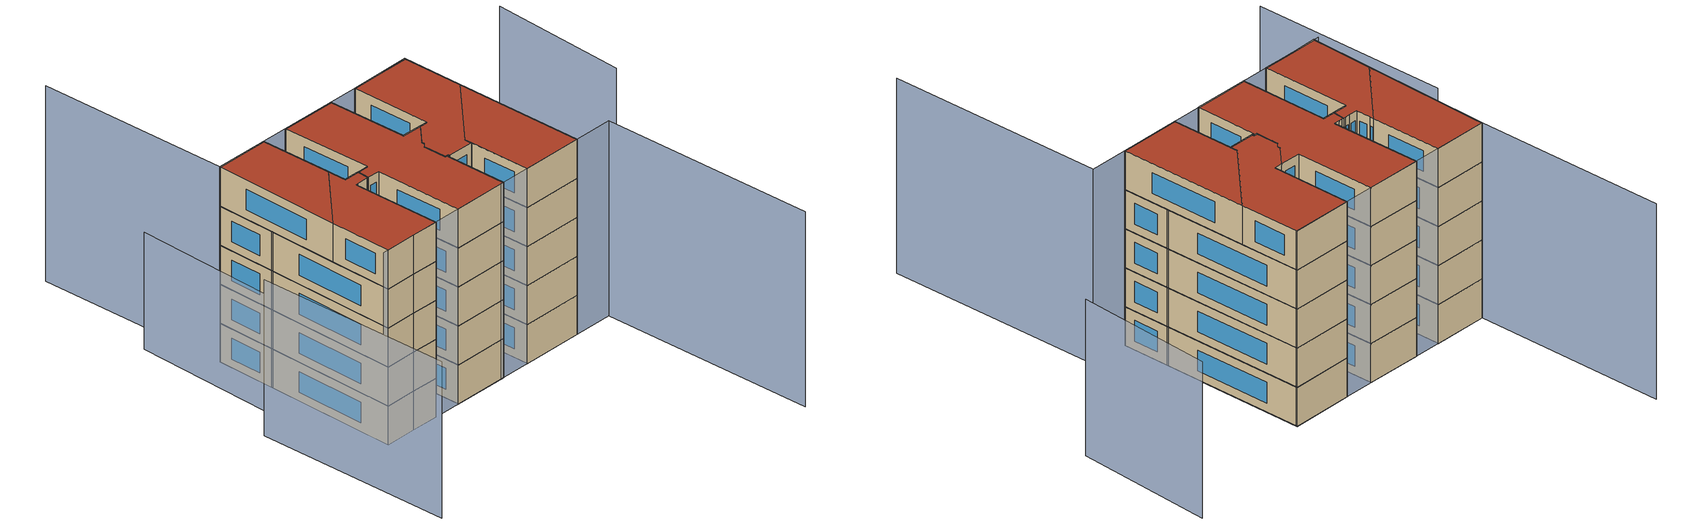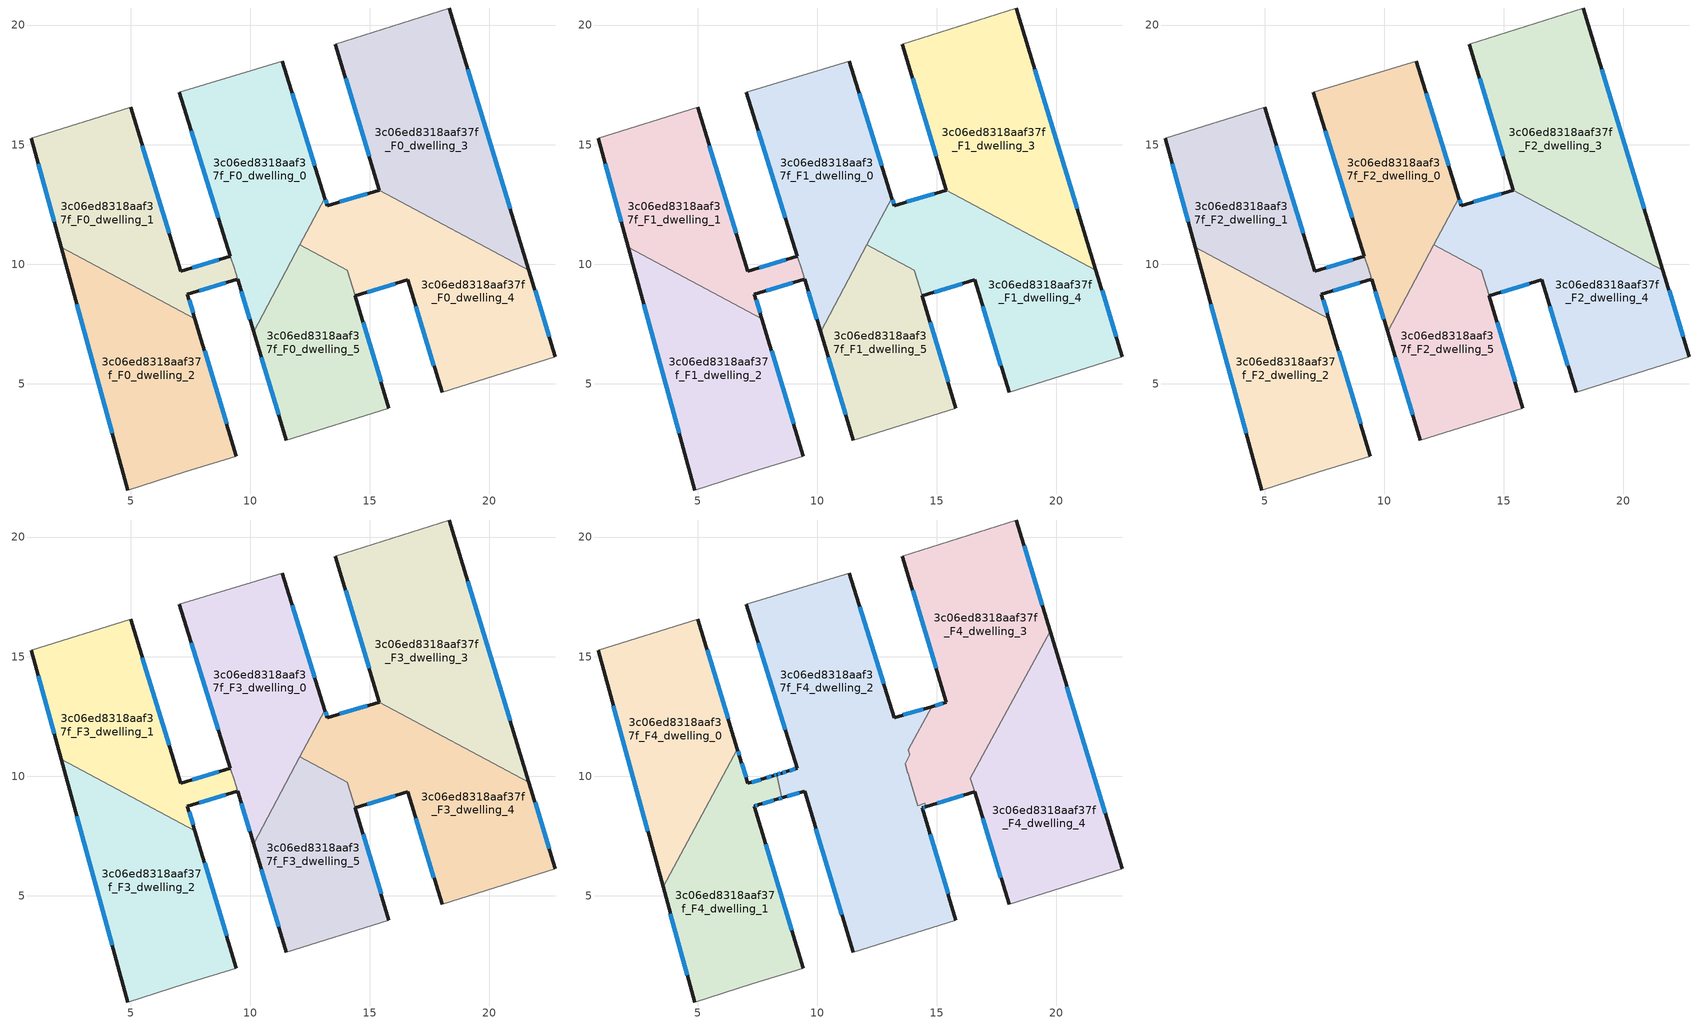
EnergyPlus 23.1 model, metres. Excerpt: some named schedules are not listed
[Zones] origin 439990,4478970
3c06ed8318aaf37f_F0_dwelling_0
 floor ground (EU_floor_Construction): 10.13,7.17 13.12,12.77 11.33,18.49 7.02,17.18 9.34,9.78 9.36,9.7 9.38,9.65 z0
 wall outside (EU_wall_Construction): 11.33,18.49 13.12,12.77 / 9.17,10.33 7.02,17.18 / 10.13,7.17 9.46,9.37 z0:3
 wall to 3c06ed8318aaf37f_F0_dwelling_1 (EU_wall_Construction): 9.46,9.37 9.38,9.65 9.36,9.7 9.34,9.78 9.17,10.33 z0:3
 wall adiabatic (EU_wall_Construction): 7.02,17.18 11.33,18.49 z0:3
 wall to 3c06ed8318aaf37f_F0_dwelling_5 (EU_wall_Construction): 12.07,10.81 10.13,7.17 z0:3
 wall to 3c06ed8318aaf37f_F0_dwelling_4 (EU_wall_Construction): 13.12,12.77 12.07,10.81 z0:3
 window (EU_Window_Construction): 11.75,17.15 12.7,14.11 / 8.66,11.94 7.52,15.58 / 9.97,7.69 9.62,8.86 z0.7:2.3
3c06ed8318aaf37f_F0_dwelling_1
 floor ground (EU_floor_Construction): 9.46,9.37 9.38,9.65 9.36,9.7 9.34,9.78 9.17,10.33 7.09,9.69 4.99,16.56 0.84,15.27 2.09,10.7 7.68,7.72 7.36,8.75 z0
 wall outside (EU_wall_Construction): 9.46,9.37 7.36,8.75 7.68,7.72 / 2.09,10.7 0.84,15.27 / 4.99,16.56 7.09,9.69 9.17,10.33 z0:3
 wall to 3c06ed8318aaf37f_F0_dwelling_2 (EU_wall_Construction): 7.68,7.72 2.09,10.7 z0:3
 wall adiabatic (EU_wall_Construction): 0.84,15.27 4.99,16.56 z0:3
 window (EU_Window_Construction): 8.97,9.22 7.86,8.89 / 7.44,8.51 7.6,7.96 / 1.79,11.77 1.13,14.2 / 5.49,14.95 6.6,11.3 / 7.58,9.84 8.68,10.18 z0.7:2.3
3c06ed8318aaf37f_F0_dwelling_2
 floor ground (EU_floor_Construction): 9.41,1.97 7.68,7.72 2.09,10.7 4.87,0.55 7.27,1.32 z0
 wall outside (EU_wall_Construction): 4.87,0.55 2.09,10.7 / 7.68,7.72 9.41,1.97 z0:3
 wall adiabatic (EU_wall_Construction): 9.41,1.97 7.27,1.32 4.87,0.55 z0:3
 window (EU_Window_Construction): 4.22,2.93 2.74,8.33 / 8.08,6.37 9.01,3.31 z0.7:2.3
3c06ed8318aaf37f_F0_dwelling_3
 floor ground (EU_floor_Construction): 21.65,9.75 18.32,20.71 13.55,19.2 15.4,13.09 z0
 wall outside (EU_wall_Construction): 15.4,13.09 13.55,19.2 / 18.32,20.71 21.65,9.75 z0:3
 wall adiabatic (EU_wall_Construction): 13.55,19.2 18.32,20.71 z0:3
 wall to 3c06ed8318aaf37f_F0_dwelling_4 (EU_wall_Construction): 21.65,9.75 15.4,13.09 z0:3
 window (EU_Window_Construction): 14.96,14.52 13.99,17.77 / 19.1,18.15 20.87,12.31 z0.7:2.3
3c06ed8318aaf37f_F0_dwelling_4
 floor ground (EU_floor_Construction): 22.75,6.12 21.65,9.75 15.4,13.09 13.22,12.45 13.12,12.77 12.07,10.81 14.06,9.75 14.39,8.67 16.58,9.34 18.02,4.64 z0
 wall outside (EU_wall_Construction): 21.65,9.75 22.75,6.12 / 18.02,4.64 16.58,9.34 14.39,8.67 / 13.12,12.77 13.22,12.45 15.4,13.09 z0:3
 wall adiabatic (EU_wall_Construction): 22.75,6.12 18.02,4.64 z0:3
 wall to 3c06ed8318aaf37f_F0_dwelling_5 (EU_wall_Construction): 14.39,8.67 14.06,9.75 12.07,10.81 z0:3
 window (EU_Window_Construction): 21.91,8.9 22.49,6.97 / 17.68,5.74 16.91,8.24 / 16.06,9.18 14.9,8.82 / 13.14,12.69 13.2,12.52 / 13.73,12.6 14.89,12.94 z0.7:2.3
3c06ed8318aaf37f_F0_dwelling_5
 floor ground (EU_floor_Construction): 15.8,3.97 14.06,9.75 12.07,10.81 10.13,7.17 11.51,2.63 z0
 wall outside (EU_wall_Construction): 14.39,8.66 15.8,3.97 / 11.51,2.63 10.13,7.17 z0:3; 14.39,8.66,3 14.39,8.67,0 14.39,8.66,0
 wall adiabatic (EU_wall_Construction): 15.8,3.97 11.51,2.63 z0:3
 window (EU_Window_Construction): 14.72,7.56 15.47,5.07 / 11.18,3.69 10.45,6.11 z0.7:2.3
3c06ed8318aaf37f_F1_dwelling_0
 floor to 3c06ed8318aaf37f_F0_dwelling_0 (EU_floor_Construction): 10.13,7.17 13.12,12.77 11.33,18.49 7.02,17.18 9.34,9.78 9.36,9.7 9.38,9.65 z3
 wall outside (EU_wall_Construction): 11.33,18.49 13.12,12.77 / 9.17,10.33 7.02,17.18 / 10.13,7.17 9.46,9.37 z3:6
 wall to 3c06ed8318aaf37f_F1_dwelling_1 (EU_wall_Construction): 9.46,9.37 9.38,9.65 9.36,9.7 9.34,9.78 9.17,10.33 z3:6
 wall adiabatic (EU_wall_Construction): 7.02,17.18 11.33,18.49 z3:6
 wall to 3c06ed8318aaf37f_F1_dwelling_5 (EU_wall_Construction): 12.07,10.81 10.13,7.17 z3:6
 wall to 3c06ed8318aaf37f_F1_dwelling_4 (EU_wall_Construction): 13.12,12.77 12.07,10.81 z3:6
 window (EU_Window_Construction): 11.75,17.15 12.7,14.11 / 8.66,11.94 7.52,15.58 / 9.97,7.69 9.62,8.86 z3.7:5.3
3c06ed8318aaf37f_F1_dwelling_1
 floor to 3c06ed8318aaf37f_F0_dwelling_1 (EU_floor_Construction): 9.46,9.37 9.38,9.65 9.36,9.7 9.34,9.78 9.17,10.33 7.09,9.69 4.99,16.56 0.84,15.27 2.09,10.7 7.68,7.72 7.36,8.75 z3
 wall outside (EU_wall_Construction): 9.46,9.37 7.36,8.75 7.68,7.72 / 2.09,10.7 0.84,15.27 / 4.99,16.56 7.09,9.69 9.17,10.33 z3:6
 wall to 3c06ed8318aaf37f_F1_dwelling_2 (EU_wall_Construction): 7.68,7.72 2.09,10.7 z3:6
 wall adiabatic (EU_wall_Construction): 0.84,15.27 4.99,16.56 z3:6
 window (EU_Window_Construction): 8.97,9.22 7.86,8.89 / 7.44,8.51 7.6,7.96 / 1.79,11.77 1.13,14.2 / 5.49,14.95 6.6,11.3 / 7.58,9.84 8.68,10.18 z3.7:5.3
3c06ed8318aaf37f_F1_dwelling_2
 floor to 3c06ed8318aaf37f_F0_dwelling_2 (EU_floor_Construction): 9.41,1.97 7.68,7.72 2.09,10.7 4.87,0.55 7.27,1.32 z3
 wall outside (EU_wall_Construction): 4.87,0.55 2.09,10.7 / 7.68,7.72 9.41,1.97 z3:6
 wall adiabatic (EU_wall_Construction): 9.41,1.97 7.27,1.32 4.87,0.55 z3:6
 window (EU_Window_Construction): 4.22,2.93 2.74,8.33 / 8.08,6.37 9.01,3.31 z3.7:5.3
3c06ed8318aaf37f_F1_dwelling_3
 floor to 3c06ed8318aaf37f_F0_dwelling_3 (EU_floor_Construction): 21.65,9.75 18.32,20.71 13.55,19.2 15.4,13.09 z3
 wall outside (EU_wall_Construction): 15.4,13.09 13.55,19.2 / 18.32,20.71 21.65,9.75 z3:6
 wall adiabatic (EU_wall_Construction): 13.55,19.2 18.32,20.71 z3:6
 wall to 3c06ed8318aaf37f_F1_dwelling_4 (EU_wall_Construction): 21.65,9.75 15.4,13.09 z3:6
 window (EU_Window_Construction): 14.96,14.52 13.99,17.77 / 19.1,18.15 20.87,12.31 z3.7:5.3
3c06ed8318aaf37f_F1_dwelling_4
 floor to 3c06ed8318aaf37f_F0_dwelling_4 (EU_floor_Construction): 22.75,6.12 21.65,9.75 15.4,13.09 13.22,12.45 13.12,12.77 12.07,10.81 14.06,9.75 14.39,8.67 16.58,9.34 18.02,4.64 z3
 wall outside (EU_wall_Construction): 21.65,9.75 22.75,6.12 / 18.02,4.64 16.58,9.34 14.39,8.67 / 13.12,12.77 13.22,12.45 15.4,13.09 z3:6
 wall adiabatic (EU_wall_Construction): 22.75,6.12 18.02,4.64 z3:6
 wall to 3c06ed8318aaf37f_F1_dwelling_5 (EU_wall_Construction): 14.39,8.67 14.06,9.75 12.07,10.81 z3:6
 window (EU_Window_Construction): 21.91,8.9 22.49,6.97 / 17.68,5.74 16.91,8.24 / 16.06,9.18 14.9,8.82 / 13.14,12.69 13.2,12.52 / 13.73,12.6 14.89,12.94 z3.7:5.3
3c06ed8318aaf37f_F1_dwelling_5
 floor to 3c06ed8318aaf37f_F0_dwelling_5 (EU_floor_Construction): 15.8,3.97 14.06,9.75 12.07,10.81 10.13,7.17 11.51,2.63 z3
 wall outside (EU_wall_Construction): 14.39,8.66 15.8,3.97 / 11.51,2.63 10.13,7.17 z3:6; 14.39,8.66,6 14.39,8.67,3 14.39,8.66,3
 wall adiabatic (EU_wall_Construction): 15.8,3.97 11.51,2.63 z3:6
 window (EU_Window_Construction): 14.72,7.56 15.47,5.07 / 11.18,3.69 10.45,6.11 z3.7:5.3
3c06ed8318aaf37f_F2_dwelling_0
 floor to 3c06ed8318aaf37f_F1_dwelling_0 (EU_floor_Construction): 10.13,7.17 13.12,12.77 11.33,18.49 7.02,17.18 9.34,9.78 9.36,9.7 9.38,9.65 z6
 wall outside (EU_wall_Construction): 11.33,18.49 13.12,12.77 / 9.17,10.33 7.02,17.18 / 10.13,7.17 9.46,9.37 z6:9
 wall to 3c06ed8318aaf37f_F2_dwelling_1 (EU_wall_Construction): 9.46,9.37 9.38,9.65 9.36,9.7 9.34,9.78 9.17,10.33 z6:9
 wall adiabatic (EU_wall_Construction): 7.02,17.18 11.33,18.49 z6:9
 wall to 3c06ed8318aaf37f_F2_dwelling_5 (EU_wall_Construction): 12.07,10.81 10.13,7.17 z6:9
 wall to 3c06ed8318aaf37f_F2_dwelling_4 (EU_wall_Construction): 13.12,12.77 12.07,10.81 z6:9
 window (EU_Window_Construction): 11.75,17.15 12.7,14.11 / 8.66,11.94 7.52,15.58 / 9.97,7.69 9.62,8.86 z6.7:8.3
3c06ed8318aaf37f_F2_dwelling_1
 floor to 3c06ed8318aaf37f_F1_dwelling_1 (EU_floor_Construction): 9.46,9.37 9.38,9.65 9.36,9.7 9.34,9.78 9.17,10.33 7.09,9.69 4.99,16.56 0.84,15.27 2.09,10.7 7.68,7.72 7.36,8.75 z6
 wall outside (EU_wall_Construction): 9.46,9.37 7.36,8.75 7.68,7.72 / 2.09,10.7 0.84,15.27 / 4.99,16.56 7.09,9.69 9.17,10.33 z6:9
 wall to 3c06ed8318aaf37f_F2_dwelling_2 (EU_wall_Construction): 7.68,7.72 2.09,10.7 z6:9
 wall adiabatic (EU_wall_Construction): 0.84,15.27 4.99,16.56 z6:9
 window (EU_Window_Construction): 8.97,9.22 7.86,8.89 / 7.44,8.51 7.6,7.96 / 1.79,11.77 1.13,14.2 / 5.49,14.95 6.6,11.3 / 7.58,9.84 8.68,10.18 z6.7:8.3
3c06ed8318aaf37f_F2_dwelling_2
 floor to 3c06ed8318aaf37f_F1_dwelling_2 (EU_floor_Construction): 9.41,1.97 7.68,7.72 2.09,10.7 4.87,0.55 7.27,1.32 z6
 wall outside (EU_wall_Construction): 4.87,0.55 2.09,10.7 / 7.68,7.72 9.41,1.97 z6:9
 wall adiabatic (EU_wall_Construction): 9.41,1.97 7.27,1.32 4.87,0.55 z6:9
 window (EU_Window_Construction): 4.22,2.93 2.74,8.33 / 8.08,6.37 9.01,3.31 z6.7:8.3
3c06ed8318aaf37f_F2_dwelling_3
 floor to 3c06ed8318aaf37f_F1_dwelling_3 (EU_floor_Construction): 21.65,9.75 18.32,20.71 13.55,19.2 15.4,13.09 z6
 wall outside (EU_wall_Construction): 15.4,13.09 13.55,19.2 / 18.32,20.71 21.65,9.75 z6:9
 wall adiabatic (EU_wall_Construction): 13.55,19.2 18.32,20.71 z6:9
 wall to 3c06ed8318aaf37f_F2_dwelling_4 (EU_wall_Construction): 21.65,9.75 15.4,13.09 z6:9
 window (EU_Window_Construction): 14.96,14.52 13.99,17.77 / 19.1,18.15 20.87,12.31 z6.7:8.3
3c06ed8318aaf37f_F2_dwelling_4
 floor to 3c06ed8318aaf37f_F1_dwelling_4 (EU_floor_Construction): 22.75,6.12 21.65,9.75 15.4,13.09 13.22,12.45 13.12,12.77 12.07,10.81 14.06,9.75 14.39,8.67 16.58,9.34 18.02,4.64 z6
 wall outside (EU_wall_Construction): 21.65,9.75 22.75,6.12 / 18.02,4.64 16.58,9.34 14.39,8.67 / 13.12,12.77 13.22,12.45 15.4,13.09 z6:9
 wall adiabatic (EU_wall_Construction): 22.75,6.12 18.02,4.64 z6:9
 wall to 3c06ed8318aaf37f_F2_dwelling_5 (EU_wall_Construction): 14.39,8.67 14.06,9.75 12.07,10.81 z6:9
 window (EU_Window_Construction): 21.91,8.9 22.49,6.97 / 17.68,5.74 16.91,8.24 / 16.06,9.18 14.9,8.82 / 13.14,12.69 13.2,12.52 / 13.73,12.6 14.89,12.94 z6.7:8.3
3c06ed8318aaf37f_F2_dwelling_5
 floor to 3c06ed8318aaf37f_F1_dwelling_5 (EU_floor_Construction): 15.8,3.97 14.06,9.75 12.07,10.81 10.13,7.17 11.51,2.63 z6
 wall outside (EU_wall_Construction): 14.39,8.66 15.8,3.97 / 11.51,2.63 10.13,7.17 z6:9; 14.39,8.66,9 14.39,8.67,6 14.39,8.66,6
 wall adiabatic (EU_wall_Construction): 15.8,3.97 11.51,2.63 z6:9
 window (EU_Window_Construction): 14.72,7.56 15.47,5.07 / 11.18,3.69 10.45,6.11 z6.7:8.3
3c06ed8318aaf37f_F3_dwelling_0
 floor to 3c06ed8318aaf37f_F2_dwelling_0 (EU_floor_Construction): 10.13,7.17 13.12,12.77 11.33,18.49 7.02,17.18 9.34,9.78 9.36,9.7 9.38,9.65 z9
 wall outside (EU_wall_Construction): 11.33,18.49 13.12,12.77 / 9.17,10.33 7.02,17.18 / 10.13,7.17 9.46,9.37 z9:12
 wall to 3c06ed8318aaf37f_F3_dwelling_1 (EU_wall_Construction): 9.46,9.37 9.38,9.65 9.36,9.7 9.34,9.78 9.17,10.33 z9:12
 wall adiabatic (EU_wall_Construction): 7.02,17.18 11.33,18.49 z9:12
 wall to 3c06ed8318aaf37f_F3_dwelling_5 (EU_wall_Construction): 12.07,10.81 10.13,7.17 z9:12
 wall to 3c06ed8318aaf37f_F3_dwelling_4 (EU_wall_Construction): 13.12,12.77 12.07,10.81 z9:12
 window (EU_Window_Construction): 11.75,17.15 12.7,14.11 / 8.66,11.94 7.52,15.58 / 9.97,7.69 9.62,8.86 z9.7:11.3
3c06ed8318aaf37f_F3_dwelling_1
 floor to 3c06ed8318aaf37f_F2_dwelling_1 (EU_floor_Construction): 9.46,9.37 9.38,9.65 9.36,9.7 9.34,9.78 9.17,10.33 7.09,9.69 4.99,16.56 0.84,15.27 2.09,10.7 7.68,7.72 7.36,8.75 z9
 wall outside (EU_wall_Construction): 9.46,9.37 7.36,8.75 7.68,7.72 / 2.09,10.7 0.84,15.27 / 4.99,16.56 7.09,9.69 9.17,10.33 z9:12
 wall to 3c06ed8318aaf37f_F3_dwelling_2 (EU_wall_Construction): 7.68,7.72 2.09,10.7 z9:12
 wall adiabatic (EU_wall_Construction): 0.84,15.27 4.99,16.56 z9:12
 window (EU_Window_Construction): 8.97,9.22 7.86,8.89 / 7.44,8.51 7.6,7.96 / 1.79,11.77 1.13,14.2 / 5.49,14.95 6.6,11.3 / 7.58,9.84 8.68,10.18 z9.7:11.3
3c06ed8318aaf37f_F3_dwelling_2
 floor to 3c06ed8318aaf37f_F2_dwelling_2 (EU_floor_Construction): 9.41,1.97 7.68,7.72 2.09,10.7 4.87,0.55 7.27,1.32 z9
 wall outside (EU_wall_Construction): 4.87,0.55 2.09,10.7 / 7.68,7.72 9.41,1.97 z9:12
 wall adiabatic (EU_wall_Construction): 9.41,1.97 7.27,1.32 4.87,0.55 z9:12
 window (EU_Window_Construction): 4.22,2.93 2.74,8.33 / 8.08,6.37 9.01,3.31 z9.7:11.3
3c06ed8318aaf37f_F3_dwelling_3
 floor to 3c06ed8318aaf37f_F2_dwelling_3 (EU_floor_Construction): 21.65,9.75 18.32,20.71 13.55,19.2 15.4,13.09 z9
 wall outside (EU_wall_Construction): 15.4,13.09 13.55,19.2 / 18.32,20.71 21.65,9.75 z9:12
 wall adiabatic (EU_wall_Construction): 13.55,19.2 18.32,20.71 z9:12
 wall to 3c06ed8318aaf37f_F3_dwelling_4 (EU_wall_Construction): 21.65,9.75 15.4,13.09 z9:12
 window (EU_Window_Construction): 14.96,14.52 13.99,17.77 / 19.1,18.15 20.87,12.31 z9.7:11.3
3c06ed8318aaf37f_F3_dwelling_4
 floor to 3c06ed8318aaf37f_F2_dwelling_4 (EU_floor_Construction): 22.75,6.12 21.65,9.75 15.4,13.09 13.22,12.45 13.12,12.77 12.07,10.81 14.06,9.75 14.39,8.67 16.58,9.34 18.02,4.64 z9
 wall outside (EU_wall_Construction): 21.65,9.75 22.75,6.12 / 18.02,4.64 16.58,9.34 14.39,8.67 / 13.12,12.77 13.22,12.45 15.4,13.09 z9:12
 wall adiabatic (EU_wall_Construction): 22.75,6.12 18.02,4.64 z9:12
 wall to 3c06ed8318aaf37f_F3_dwelling_5 (EU_wall_Construction): 14.39,8.67 14.06,9.75 12.07,10.81 z9:12
 window (EU_Window_Construction): 21.91,8.9 22.49,6.97 / 17.68,5.74 16.91,8.24 / 16.06,9.18 14.9,8.82 / 13.14,12.69 13.2,12.52 / 13.73,12.6 14.89,12.94 z9.7:11.3
3c06ed8318aaf37f_F3_dwelling_5
 floor to 3c06ed8318aaf37f_F2_dwelling_5 (EU_floor_Construction): 15.8,3.97 14.06,9.75 12.07,10.81 10.13,7.17 11.51,2.63 z9
 wall outside (EU_wall_Construction): 14.39,8.66 15.8,3.97 / 11.51,2.63 10.13,7.17 z9:12; 14.39,8.66,12 14.39,8.67,9 14.39,8.66,9
 wall adiabatic (EU_wall_Construction): 15.8,3.97 11.51,2.63 z9:12
 window (EU_Window_Construction): 14.72,7.56 15.47,5.07 / 11.18,3.69 10.45,6.11 z9.7:11.3
3c06ed8318aaf37f_F4_dwelling_0
 floor to 3c06ed8318aaf37f_F3_dwelling_1 (EU_floor_Construction): 5.46,8.9 6.66,11.12 4.99,16.56 0.84,15.27 2.09,10.7 z12
 floor to 3c06ed8318aaf37f_F3_dwelling_2 (EU_floor_Construction): 3.55,5.38 5.46,8.9 2.09,10.7 z12
 wall outside (EU_wall_Construction): 4.99,16.56 6.66,11.12 / 3.55,5.38 0.84,15.27 z12:15
 wall adiabatic (EU_wall_Construction): 0.84,15.27 4.99,16.56 z12:15
 wall to 3c06ed8318aaf37f_F4_dwelling_1 (EU_wall_Construction): 6.66,11.12 3.55,5.38 z12:15
 window (EU_Window_Construction): 5.38,15.29 6.27,12.39 / 2.91,7.69 1.47,12.95 z12.7:14.3
 roof outside (EU_roof_Construction): 4.99,16.56 6.66,11.12 3.55,5.38 0.84,15.27 z15
3c06ed8318aaf37f_F4_dwelling_1
 floor to 3c06ed8318aaf37f_F3_dwelling_2 (EU_floor_Construction): 9.41,1.97 7.68,7.72 5.46,8.9 3.55,5.38 4.87,0.55 7.27,1.32 z12
 floor to 3c06ed8318aaf37f_F3_dwelling_1 (EU_floor_Construction): 7.68,7.72 7.36,8.75 7.51,8.79 7.53,8.79 8.37,9.05 8.46,9.07 8.52,9.09 8.31,10.07 8.24,10.04 8.11,10 7.8,9.91 7.09,9.69 6.76,10.79 6.68,11.05 6.66,11.12 5.46,8.9 z12
 wall outside (EU_wall_Construction): 8.52,9.09 8.46,9.07 8.37,9.05 7.53,8.79 7.51,8.79 7.36,8.75 9.41,1.97 / 4.87,0.55 3.55,5.38 / 6.66,11.12 6.76,10.79 7.09,9.69 7.8,9.91 8.16,10.02 8.31,10.07 z12:15
 wall to 3c06ed8318aaf37f_F4_dwelling_2 (EU_wall_Construction): 8.31,10.07 8.52,9.09 z12:15
 wall adiabatic (EU_wall_Construction): 9.41,1.97 7.27,1.32 4.87,0.55 z12:15
 window (EU_Window_Construction): 8.2,10.03 8.27,10.05 / 8.5,9.09 8.47,9.08 / 8.44,9.07 8.39,9.05 / 8.17,8.99 7.72,8.85 / 7.48,8.78 7.4,8.76 / 7.84,7.16 8.93,3.56 / 4.56,1.68 3.86,4.25 / 6.68,11.04 6.73,10.86 / 6.84,10.53 7.01,9.95 / 7.26,9.74 7.63,9.86 / 7.88,9.93 8.08,9.99 z12.7:14.3
 roof outside (EU_roof_Construction): 8.31,10.07 8.52,9.09 8.46,9.07 8.37,9.05 7.53,8.79 7.51,8.79 7.36,8.75 9.41,1.97 7.27,1.32 4.87,0.55 3.55,5.38 6.66,11.12 6.76,10.79 7.09,9.69 7.8,9.91 8.16,10.02 z15
3c06ed8318aaf37f_F4_dwelling_2
 floor to 3c06ed8318aaf37f_F3_dwelling_0 (EU_floor_Construction): 10.13,7.17 13.12,12.77 11.33,18.49 7.02,17.18 9.34,9.78 9.36,9.7 9.38,9.65 z12
 floor to 3c06ed8318aaf37f_F3_dwelling_5 (EU_floor_Construction): 15.8,3.97 14.34,8.81 14.2,8.77 13.88,9.84 12.07,10.81 10.13,7.17 11.51,2.63 z12
 floor to 3c06ed8318aaf37f_F3_dwelling_4 (EU_floor_Construction): 14.53,8.71 14.49,8.86 14.34,8.81 14.39,8.67 z12; 13.88,9.84 13.84,9.95 13.79,10.12 13.67,10.53 13.87,10.9 13.81,11.1 14.79,12.91 13.22,12.45 13.12,12.77 12.07,10.81 z12
 floor to 3c06ed8318aaf37f_F3_dwelling_1 (EU_floor_Construction): 9.46,9.37 9.38,9.65 9.36,9.7 9.34,9.78 9.17,10.33 8.54,10.14 8.5,10.12 8.31,10.07 8.52,9.09 z12
 wall outside (EU_wall_Construction): 11.33,18.49 13.22,12.45 14.79,12.91 / 14.53,8.71 14.39,8.67 15.8,3.97 / 11.51,2.63 9.46,9.37 8.52,9.09 / 8.31,10.07 8.5,10.12 8.74,10.2 9.17,10.33 7.02,17.18 z12:15
 wall adiabatic (EU_wall_Construction): 7.02,17.18 11.33,18.49 / 15.8,3.97 11.51,2.63 z12:15
 wall to 3c06ed8318aaf37f_F4_dwelling_3 (EU_wall_Construction): 14.79,12.91 13.81,11.1 13.87,10.9 13.67,10.53 13.79,10.13 / 13.79,10.12 13.84,9.95 14.2,8.77 14.49,8.86 14.53,8.71 z12:15; 13.79,10.13,14.98 13.79,10.13,12 13.79,10.12,12
 window (EU_Window_Construction): 8.56,10.14 8.68,10.18 / 8.84,10.23 9.07,10.3 / 8.66,11.94 7.52,15.58 / 11.77,17.08 12.78,13.87 / 13.59,12.56 14.42,12.8 / 14.5,8.7 14.42,8.68 / 14.72,7.57 15.47,5.07 / 11.03,4.21 9.94,7.79 / 9.24,9.31 8.74,9.16 / 8.35,10.08 8.46,10.11 z12.7:14.3
 roof outside (EU_roof_Construction): 11.33,18.49 13.22,12.45 14.79,12.91 13.81,11.1 13.87,10.9 13.67,10.53 13.79,10.12 13.84,9.95 14.2,8.77 14.49,8.86 14.53,8.71 14.39,8.67 15.8,3.97 11.51,2.63 9.46,9.37 8.52,9.09 8.31,10.07 8.5,10.12 8.74,10.2 9.17,10.33 7.02,17.18 z15
3c06ed8318aaf37f_F4_dwelling_3
 floor to 3c06ed8318aaf37f_F3_dwelling_3 (EU_floor_Construction): 17.51,11.96 19.73,16.07 18.32,20.71 13.55,19.2 15.4,13.09 z12
 floor to 3c06ed8318aaf37f_F3_dwelling_4 (EU_floor_Construction): 16.58,9.34 16.4,9.92 17.51,11.96 15.4,13.09 14.79,12.91 13.81,11.1 13.87,10.9 13.67,10.53 13.79,10.12 13.84,9.95 13.88,9.84 14.06,9.75 14.34,8.81 14.49,8.86 14.53,8.71 z12
 floor to 3c06ed8318aaf37f_F3_dwelling_5 (EU_floor_Construction): 14.34,8.81 14.06,9.75 13.88,9.84 14.2,8.77 z12
 wall outside (EU_wall_Construction): 14.79,12.91 15.4,13.09 13.55,19.2 / 18.32,20.71 19.73,16.07 / 16.58,9.34 14.53,8.71 z12:15
 wall adiabatic (EU_wall_Construction): 13.55,19.2 18.32,20.71 z12:15
 wall to 3c06ed8318aaf37f_F4_dwelling_4 (EU_wall_Construction): 19.73,16.07 16.4,9.92 16.58,9.34 z12:15
 window (EU_Window_Construction): 14.93,12.95 15.25,13.05 / 14.96,14.52 13.99,17.77 / 18.65,19.63 19.4,17.16 / 16.1,9.19 15.01,8.86 z12.7:14.3
 roof outside (EU_roof_Construction): 18.32,20.71 19.73,16.07 16.4,9.92 16.58,9.34 14.53,8.71 14.49,8.86 14.2,8.77 13.84,9.95 13.79,10.13 13.67,10.53 13.87,10.9 13.81,11.1 14.79,12.91 15.4,13.09 13.55,19.2 z15
3c06ed8318aaf37f_F4_dwelling_4
 floor to 3c06ed8318aaf37f_F3_dwelling_4 (EU_floor_Construction): 22.75,6.12 21.65,9.75 17.51,11.96 16.4,9.92 18.02,4.64 z12
 floor to 3c06ed8318aaf37f_F3_dwelling_3 (EU_floor_Construction): 21.65,9.75 19.73,16.07 17.51,11.96 z12
 wall outside (EU_wall_Construction): 19.73,16.07 22.75,6.12 / 18.02,4.64 16.58,9.34 z12:15
 wall adiabatic (EU_wall_Construction): 22.75,6.12 18.02,4.64 z12:15
 window (EU_Window_Construction): 20.44,13.74 22.04,8.45 / 17.68,5.74 16.91,8.24 z12.7:14.3
 roof outside (EU_roof_Construction): 19.73,16.07 22.75,6.12 18.02,4.64 16.4,9.92 z15
shading: -1.47,5.78 3.16,-9.11 / 32.1,16.68 29.63,27.37 z0:12; 4.5,0.46 25.74,7.06 / 25.74,7.06 30.86,-9.41 / 18.37,20.66 0.84,15.27 / 0.84,15.27 -3.67,29.93 z0:15; -2.56,19.23 1.07,5.01 z0:9
[Building]
EU S2 Campaign: North Axis=0; Terrain=City; Solar Distribution=FullExterior
[Site:Location]
Madrid: Latitude=40.5; Longitude=-3.5; Time Zone=1; Elevation=609
[SizingPeriod:WeatherFileDays]
AnnualSizingPeriod: Begin Month=1; Begin Day of Month=1; End Month=12; End Day of Month=31; Day of Week for Start Day=Monday; Use Weather File Daylight Saving Period=No; Use Weather File Rain and Snow Indicators=No
[MATERIAL]
EU_InternalMass_Material: Roughness=MediumRough; Thickness=0.1; Conductivity=1; Density=1800; Specific Heat=900; Thermal Absorptance=0.9; Solar Absorptance=0.7; Visible Absorptance=0.7
[MATERIAL:NOMASS] Roughness=MediumRough; Thermal Absorptance=0.9; Solar Absorptance=0.7; Visible Absorptance=0.7
Name | Thermal Resistance
EU_wall_NoMass | 0.419739
EU_roof_NoMass | 0.352165
EU_floor_NoMass | 0.608284
[WINDOWMATERIAL:SIMPLEGLAZINGSYSTEM]
EU_Window_SimpleGlazing: UFactor=4.8352; Solar Heat Gain Coefficient=0.85; Visible Transmittance=0.85
[CONSTRUCTION]
EU_wall_Construction: EU_wall_NoMass
EU_roof_Construction: EU_roof_NoMass
EU_floor_Construction: EU_floor_NoMass
EU_InternalMass_Construction: EU_InternalMass_Material
EU_Window_Construction: EU_Window_SimpleGlazing
[ZONE] Type=1; Multiplier=1; Ceiling Height=autocalculate; Floor Area=autocalculate; Part of Total Floor Area=Yes
Name | Volume
3c06ed8318aaf37f_F0_dwelling_0; 3c06ed8318aaf37f_F1_dwelling_0; 3c06ed8318aaf37f_F2_dwelling_0; 3c06ed8318aaf37f_F3_dwelling_0 | 111.286
3c06ed8318aaf37f_F4_dwelling_0 | 106.62
3c06ed8318aaf37f_F0_dwelling_1; 3c06ed8318aaf37f_F1_dwelling_1; 3c06ed8318aaf37f_F2_dwelling_1; 3c06ed8318aaf37f_F3_dwelling_1 | 99.6782
3c06ed8318aaf37f_F4_dwelling_1 | 105.647
3c06ed8318aaf37f_F0_dwelling_2; 3c06ed8318aaf37f_F1_dwelling_2; 3c06ed8318aaf37f_F2_dwelling_2; 3c06ed8318aaf37f_F3_dwelling_2 | 115.428
3c06ed8318aaf37f_F4_dwelling_2 | 211.626
3c06ed8318aaf37f_F0_dwelling_3; 3c06ed8318aaf37f_F1_dwelling_3; 3c06ed8318aaf37f_F2_dwelling_3; 3c06ed8318aaf37f_F3_dwelling_3 | 134.108
3c06ed8318aaf37f_F4_dwelling_3 | 133.204
3c06ed8318aaf37f_F0_dwelling_4; 3c06ed8318aaf37f_F1_dwelling_4; 3c06ed8318aaf37f_F2_dwelling_4; 3c06ed8318aaf37f_F3_dwelling_4 | 128.496
3c06ed8318aaf37f_F4_dwelling_4 | 118.59
3c06ed8318aaf37f_F0_dwelling_5; 3c06ed8318aaf37f_F1_dwelling_5; 3c06ed8318aaf37f_F2_dwelling_5; 3c06ed8318aaf37f_F3_dwelling_5 | 86.6678
[INTERNALMASS] Construction=EU_InternalMass_Construction
Name | Zone or ZoneList | Surface Area
3c06ed8318aaf37f_F0_dwelling_0_EU_InternalMass | 3c06ed8318aaf37f_F0_dwelling_0 | 37.0964
3c06ed8318aaf37f_F0_dwelling_1_EU_InternalMass | 3c06ed8318aaf37f_F0_dwelling_1 | 33.2258
3c06ed8318aaf37f_F0_dwelling_2_EU_InternalMass | 3c06ed8318aaf37f_F0_dwelling_2 | 38.476
3c06ed8318aaf37f_F0_dwelling_3_EU_InternalMass | 3c06ed8318aaf37f_F0_dwelling_3 | 44.7028
3c06ed8318aaf37f_F0_dwelling_4_EU_InternalMass | 3c06ed8318aaf37f_F0_dwelling_4 | 42.8305
3c06ed8318aaf37f_F0_dwelling_5_EU_InternalMass | 3c06ed8318aaf37f_F0_dwelling_5 | 28.8893
3c06ed8318aaf37f_F1_dwelling_0_EU_InternalMass | 3c06ed8318aaf37f_F1_dwelling_0 | 37.0964
3c06ed8318aaf37f_F1_dwelling_1_EU_InternalMass | 3c06ed8318aaf37f_F1_dwelling_1 | 33.2258
3c06ed8318aaf37f_F1_dwelling_2_EU_InternalMass | 3c06ed8318aaf37f_F1_dwelling_2 | 38.476
3c06ed8318aaf37f_F1_dwelling_3_EU_InternalMass | 3c06ed8318aaf37f_F1_dwelling_3 | 44.7028
3c06ed8318aaf37f_F1_dwelling_4_EU_InternalMass | 3c06ed8318aaf37f_F1_dwelling_4 | 42.8305
3c06ed8318aaf37f_F1_dwelling_5_EU_InternalMass | 3c06ed8318aaf37f_F1_dwelling_5 | 28.8893
3c06ed8318aaf37f_F2_dwelling_0_EU_InternalMass | 3c06ed8318aaf37f_F2_dwelling_0 | 37.0964
3c06ed8318aaf37f_F2_dwelling_1_EU_InternalMass | 3c06ed8318aaf37f_F2_dwelling_1 | 33.2258
3c06ed8318aaf37f_F2_dwelling_2_EU_InternalMass | 3c06ed8318aaf37f_F2_dwelling_2 | 38.476
3c06ed8318aaf37f_F2_dwelling_3_EU_InternalMass | 3c06ed8318aaf37f_F2_dwelling_3 | 44.7028
3c06ed8318aaf37f_F2_dwelling_4_EU_InternalMass | 3c06ed8318aaf37f_F2_dwelling_4 | 42.8305
3c06ed8318aaf37f_F2_dwelling_5_EU_InternalMass | 3c06ed8318aaf37f_F2_dwelling_5 | 28.8893
3c06ed8318aaf37f_F3_dwelling_0_EU_InternalMass | 3c06ed8318aaf37f_F3_dwelling_0 | 37.0964
3c06ed8318aaf37f_F3_dwelling_1_EU_InternalMass | 3c06ed8318aaf37f_F3_dwelling_1 | 33.2258
3c06ed8318aaf37f_F3_dwelling_2_EU_InternalMass | 3c06ed8318aaf37f_F3_dwelling_2 | 38.476
3c06ed8318aaf37f_F3_dwelling_3_EU_InternalMass | 3c06ed8318aaf37f_F3_dwelling_3 | 44.7028
3c06ed8318aaf37f_F3_dwelling_4_EU_InternalMass | 3c06ed8318aaf37f_F3_dwelling_4 | 42.8305
3c06ed8318aaf37f_F3_dwelling_5_EU_InternalMass | 3c06ed8318aaf37f_F3_dwelling_5 | 28.8893
3c06ed8318aaf37f_F4_dwelling_0_EU_InternalMass | 3c06ed8318aaf37f_F4_dwelling_0 | 35.5385
3c06ed8318aaf37f_F4_dwelling_1_EU_InternalMass | 3c06ed8318aaf37f_F4_dwelling_1 | 35.2188
3c06ed8318aaf37f_F4_dwelling_2_EU_InternalMass | 3c06ed8318aaf37f_F4_dwelling_2 | 70.5382
3c06ed8318aaf37f_F4_dwelling_3_EU_InternalMass | 3c06ed8318aaf37f_F4_dwelling_3 | 44.4007
3c06ed8318aaf37f_F4_dwelling_4_EU_InternalMass | 3c06ed8318aaf37f_F4_dwelling_4 | 39.5282
[OTHEREQUIPMENT] Fuel Type=Electricity; Design Level Calculation Method=Watts/Area; Power per Zone Floor Area=1; Fraction Latent=0; Fraction Radiant=0; Fraction Lost=0; Carbon Dioxide Generation Rate=0; EndUse Subcategory=EU_Step8_InternalGains
Name | Zone or ZoneList or Space or SpaceList | Schedule
EU_Step8_InternalGain_3c06ed8318aaf37f_F0_dwelling_0_f000 | 3c06ed8318aaf37f_F0_dwelling_0 | EU_Step8_GainSchedule_3c06ed8318aaf37f_F0_dwelling_0_f000
EU_Step8_InternalGain_3c06ed8318aaf37f_F0_dwelling_1_f000 | 3c06ed8318aaf37f_F0_dwelling_1 | EU_Step8_GainSchedule_3c06ed8318aaf37f_F0_dwelling_1_f000
EU_Step8_InternalGain_3c06ed8318aaf37f_F0_dwelling_2_f000 | 3c06ed8318aaf37f_F0_dwelling_2 | EU_Step8_GainSchedule_3c06ed8318aaf37f_F0_dwelling_2_f000
EU_Step8_InternalGain_3c06ed8318aaf37f_F0_dwelling_3_f000 | 3c06ed8318aaf37f_F0_dwelling_3 | EU_Step8_GainSchedule_3c06ed8318aaf37f_F0_dwelling_3_f000
EU_Step8_InternalGain_3c06ed8318aaf37f_F0_dwelling_4_f000 | 3c06ed8318aaf37f_F0_dwelling_4 | EU_Step8_GainSchedule_3c06ed8318aaf37f_F0_dwelling_4_f000
EU_Step8_InternalGain_3c06ed8318aaf37f_F0_dwelling_5_f000 | 3c06ed8318aaf37f_F0_dwelling_5 | EU_Step8_GainSchedule_3c06ed8318aaf37f_F0_dwelling_5_f000
EU_Step8_InternalGain_3c06ed8318aaf37f_F1_dwelling_0_f000 | 3c06ed8318aaf37f_F1_dwelling_0 | EU_Step8_GainSchedule_3c06ed8318aaf37f_F1_dwelling_0_f000
EU_Step8_InternalGain_3c06ed8318aaf37f_F1_dwelling_1_f000 | 3c06ed8318aaf37f_F1_dwelling_1 | EU_Step8_GainSchedule_3c06ed8318aaf37f_F1_dwelling_1_f000
EU_Step8_InternalGain_3c06ed8318aaf37f_F1_dwelling_2_f000 | 3c06ed8318aaf37f_F1_dwelling_2 | EU_Step8_GainSchedule_3c06ed8318aaf37f_F1_dwelling_2_f000
EU_Step8_InternalGain_3c06ed8318aaf37f_F1_dwelling_3_f000 | 3c06ed8318aaf37f_F1_dwelling_3 | EU_Step8_GainSchedule_3c06ed8318aaf37f_F1_dwelling_3_f000
EU_Step8_InternalGain_3c06ed8318aaf37f_F1_dwelling_4_f000 | 3c06ed8318aaf37f_F1_dwelling_4 | EU_Step8_GainSchedule_3c06ed8318aaf37f_F1_dwelling_4_f000
EU_Step8_InternalGain_3c06ed8318aaf37f_F1_dwelling_5_f000 | 3c06ed8318aaf37f_F1_dwelling_5 | EU_Step8_GainSchedule_3c06ed8318aaf37f_F1_dwelling_5_f000
EU_Step8_InternalGain_3c06ed8318aaf37f_F2_dwelling_0_f000 | 3c06ed8318aaf37f_F2_dwelling_0 | EU_Step8_GainSchedule_3c06ed8318aaf37f_F2_dwelling_0_f000
EU_Step8_InternalGain_3c06ed8318aaf37f_F2_dwelling_1_f000 | 3c06ed8318aaf37f_F2_dwelling_1 | EU_Step8_GainSchedule_3c06ed8318aaf37f_F2_dwelling_1_f000
EU_Step8_InternalGain_3c06ed8318aaf37f_F2_dwelling_2_f000 | 3c06ed8318aaf37f_F2_dwelling_2 | EU_Step8_GainSchedule_3c06ed8318aaf37f_F2_dwelling_2_f000
EU_Step8_InternalGain_3c06ed8318aaf37f_F2_dwelling_3_f000 | 3c06ed8318aaf37f_F2_dwelling_3 | EU_Step8_GainSchedule_3c06ed8318aaf37f_F2_dwelling_3_f000
EU_Step8_InternalGain_3c06ed8318aaf37f_F2_dwelling_4_f000 | 3c06ed8318aaf37f_F2_dwelling_4 | EU_Step8_GainSchedule_3c06ed8318aaf37f_F2_dwelling_4_f000
EU_Step8_InternalGain_3c06ed8318aaf37f_F2_dwelling_5_f000 | 3c06ed8318aaf37f_F2_dwelling_5 | EU_Step8_GainSchedule_3c06ed8318aaf37f_F2_dwelling_5_f000
EU_Step8_InternalGain_3c06ed8318aaf37f_F3_dwelling_0_f000 | 3c06ed8318aaf37f_F3_dwelling_0 | EU_Step8_GainSchedule_3c06ed8318aaf37f_F3_dwelling_0_f000
EU_Step8_InternalGain_3c06ed8318aaf37f_F3_dwelling_1_f000 | 3c06ed8318aaf37f_F3_dwelling_1 | EU_Step8_GainSchedule_3c06ed8318aaf37f_F3_dwelling_1_f000
EU_Step8_InternalGain_3c06ed8318aaf37f_F3_dwelling_2_f000 | 3c06ed8318aaf37f_F3_dwelling_2 | EU_Step8_GainSchedule_3c06ed8318aaf37f_F3_dwelling_2_f000
EU_Step8_InternalGain_3c06ed8318aaf37f_F3_dwelling_3_f000 | 3c06ed8318aaf37f_F3_dwelling_3 | EU_Step8_GainSchedule_3c06ed8318aaf37f_F3_dwelling_3_f000
EU_Step8_InternalGain_3c06ed8318aaf37f_F3_dwelling_4_f000 | 3c06ed8318aaf37f_F3_dwelling_4 | EU_Step8_GainSchedule_3c06ed8318aaf37f_F3_dwelling_4_f000
EU_Step8_InternalGain_3c06ed8318aaf37f_F3_dwelling_5_f000 | 3c06ed8318aaf37f_F3_dwelling_5 | EU_Step8_GainSchedule_3c06ed8318aaf37f_F3_dwelling_5_f000
EU_Step8_InternalGain_3c06ed8318aaf37f_F4_dwelling_0_f000 | 3c06ed8318aaf37f_F4_dwelling_0 | EU_Step8_GainSchedule_3c06ed8318aaf37f_F4_dwelling_0_f000
EU_Step8_InternalGain_3c06ed8318aaf37f_F4_dwelling_1_f000 | 3c06ed8318aaf37f_F4_dwelling_1 | EU_Step8_GainSchedule_3c06ed8318aaf37f_F4_dwelling_1_f000
EU_Step8_InternalGain_3c06ed8318aaf37f_F4_dwelling_2_f000 | 3c06ed8318aaf37f_F4_dwelling_2 | EU_Step8_GainSchedule_3c06ed8318aaf37f_F4_dwelling_2_f000
EU_Step8_InternalGain_3c06ed8318aaf37f_F4_dwelling_3_f000 | 3c06ed8318aaf37f_F4_dwelling_3 | EU_Step8_GainSchedule_3c06ed8318aaf37f_F4_dwelling_3_f000
EU_Step8_InternalGain_3c06ed8318aaf37f_F4_dwelling_4_f000 | 3c06ed8318aaf37f_F4_dwelling_4 | EU_Step8_GainSchedule_3c06ed8318aaf37f_F4_dwelling_4_f000
[ZONEVENTILATION:DESIGNFLOWRATE] Schedule=EU_AlwaysOn; Design Flow Rate Calculation Method=AirChanges/Hour; Air Changes per Hour=0.703302; Ventilation Type=Natural; Fan Pressure Rise=0; Fan Total Efficiency=1; Constant Term Coefficient=1; Temperature Term Coefficient=0; Velocity Term Coefficient=0; Velocity Squared Term Coefficient=0; Minimum Indoor Temperature=-100; Maximum Indoor Temperature=100; Delta Temperature=-100; Minimum Outdoor Temperature=-100; Maximum Outdoor Temperature=100; Maximum Wind Speed=40
Name | Zone or ZoneList or Space or SpaceList
EU_ConstantAir_3c06ed8318aaf37f_F0_dwelling_0 | 3c06ed8318aaf37f_F0_dwelling_0
EU_ConstantAir_3c06ed8318aaf37f_F0_dwelling_1 | 3c06ed8318aaf37f_F0_dwelling_1
EU_ConstantAir_3c06ed8318aaf37f_F0_dwelling_2 | 3c06ed8318aaf37f_F0_dwelling_2
EU_ConstantAir_3c06ed8318aaf37f_F0_dwelling_3 | 3c06ed8318aaf37f_F0_dwelling_3
EU_ConstantAir_3c06ed8318aaf37f_F0_dwelling_4 | 3c06ed8318aaf37f_F0_dwelling_4
EU_ConstantAir_3c06ed8318aaf37f_F0_dwelling_5 | 3c06ed8318aaf37f_F0_dwelling_5
EU_ConstantAir_3c06ed8318aaf37f_F1_dwelling_0 | 3c06ed8318aaf37f_F1_dwelling_0
EU_ConstantAir_3c06ed8318aaf37f_F1_dwelling_1 | 3c06ed8318aaf37f_F1_dwelling_1
EU_ConstantAir_3c06ed8318aaf37f_F1_dwelling_2 | 3c06ed8318aaf37f_F1_dwelling_2
EU_ConstantAir_3c06ed8318aaf37f_F1_dwelling_3 | 3c06ed8318aaf37f_F1_dwelling_3
EU_ConstantAir_3c06ed8318aaf37f_F1_dwelling_4 | 3c06ed8318aaf37f_F1_dwelling_4
EU_ConstantAir_3c06ed8318aaf37f_F1_dwelling_5 | 3c06ed8318aaf37f_F1_dwelling_5
EU_ConstantAir_3c06ed8318aaf37f_F2_dwelling_0 | 3c06ed8318aaf37f_F2_dwelling_0
EU_ConstantAir_3c06ed8318aaf37f_F2_dwelling_1 | 3c06ed8318aaf37f_F2_dwelling_1
EU_ConstantAir_3c06ed8318aaf37f_F2_dwelling_2 | 3c06ed8318aaf37f_F2_dwelling_2
EU_ConstantAir_3c06ed8318aaf37f_F2_dwelling_3 | 3c06ed8318aaf37f_F2_dwelling_3
EU_ConstantAir_3c06ed8318aaf37f_F2_dwelling_4 | 3c06ed8318aaf37f_F2_dwelling_4
EU_ConstantAir_3c06ed8318aaf37f_F2_dwelling_5 | 3c06ed8318aaf37f_F2_dwelling_5
EU_ConstantAir_3c06ed8318aaf37f_F3_dwelling_0 | 3c06ed8318aaf37f_F3_dwelling_0
EU_ConstantAir_3c06ed8318aaf37f_F3_dwelling_1 | 3c06ed8318aaf37f_F3_dwelling_1
EU_ConstantAir_3c06ed8318aaf37f_F3_dwelling_2 | 3c06ed8318aaf37f_F3_dwelling_2
EU_ConstantAir_3c06ed8318aaf37f_F3_dwelling_3 | 3c06ed8318aaf37f_F3_dwelling_3
EU_ConstantAir_3c06ed8318aaf37f_F3_dwelling_4 | 3c06ed8318aaf37f_F3_dwelling_4
EU_ConstantAir_3c06ed8318aaf37f_F3_dwelling_5 | 3c06ed8318aaf37f_F3_dwelling_5
EU_ConstantAir_3c06ed8318aaf37f_F4_dwelling_0 | 3c06ed8318aaf37f_F4_dwelling_0
EU_ConstantAir_3c06ed8318aaf37f_F4_dwelling_1 | 3c06ed8318aaf37f_F4_dwelling_1
EU_ConstantAir_3c06ed8318aaf37f_F4_dwelling_2 | 3c06ed8318aaf37f_F4_dwelling_2
EU_ConstantAir_3c06ed8318aaf37f_F4_dwelling_3 | 3c06ed8318aaf37f_F4_dwelling_3
EU_ConstantAir_3c06ed8318aaf37f_F4_dwelling_4 | 3c06ed8318aaf37f_F4_dwelling_4
[HVACTEMPLATE:ZONE:IDEALLOADSAIRSYSTEM] System Availability Schedule=EU_AlwaysOn; Maximum Heating Supply Air Temperature=50; Minimum Cooling Supply Air Temperature=13; Maximum Heating Supply Air Humidity Ratio=0.0156; Minimum Cooling Supply Air Humidity Ratio=0.0077; Heating Limit=NoLimit; Cooling Limit=NoLimit; Heating Availability Schedule=EU_AlwaysOn; Cooling Availability Schedule=EU_CoolingOff; Dehumidification Control Type=ConstantSensibleHeatRatio; Cooling Sensible Heat Ratio=0.7; Dehumidification Setpoint=60; Humidification Control Type=None; Humidification Setpoint=30; Outdoor Air Method=None; Outdoor Air Flow Rate per Person=0.00944; Outdoor Air Flow Rate per Zone Floor Area=0; Outdoor Air Flow Rate per Zone=0; Demand Controlled Ventilation Type=None; Outdoor Air Economizer Type=NoEconomizer; Heat Recovery Type=None; Sensible Heat Recovery Effectiveness=0.7; Latent Heat Recovery Effectiveness=0.65
Name | Template Thermostat
3c06ed8318aaf37f_F0_dwelling_0 | EU_HeatOnly_3c06ed8318aaf37f_F0_dwelling_0
3c06ed8318aaf37f_F0_dwelling_1 | EU_HeatOnly_3c06ed8318aaf37f_F0_dwelling_1
3c06ed8318aaf37f_F0_dwelling_2 | EU_HeatOnly_3c06ed8318aaf37f_F0_dwelling_2
3c06ed8318aaf37f_F0_dwelling_3 | EU_HeatOnly_3c06ed8318aaf37f_F0_dwelling_3
3c06ed8318aaf37f_F0_dwelling_4 | EU_HeatOnly_3c06ed8318aaf37f_F0_dwelling_4
3c06ed8318aaf37f_F0_dwelling_5 | EU_HeatOnly_3c06ed8318aaf37f_F0_dwelling_5
3c06ed8318aaf37f_F1_dwelling_0 | EU_HeatOnly_3c06ed8318aaf37f_F1_dwelling_0
3c06ed8318aaf37f_F1_dwelling_1 | EU_HeatOnly_3c06ed8318aaf37f_F1_dwelling_1
3c06ed8318aaf37f_F1_dwelling_2 | EU_HeatOnly_3c06ed8318aaf37f_F1_dwelling_2
3c06ed8318aaf37f_F1_dwelling_3 | EU_HeatOnly_3c06ed8318aaf37f_F1_dwelling_3
3c06ed8318aaf37f_F1_dwelling_4 | EU_HeatOnly_3c06ed8318aaf37f_F1_dwelling_4
3c06ed8318aaf37f_F1_dwelling_5 | EU_HeatOnly_3c06ed8318aaf37f_F1_dwelling_5
3c06ed8318aaf37f_F2_dwelling_0 | EU_HeatOnly_3c06ed8318aaf37f_F2_dwelling_0
3c06ed8318aaf37f_F2_dwelling_1 | EU_HeatOnly_3c06ed8318aaf37f_F2_dwelling_1
3c06ed8318aaf37f_F2_dwelling_2 | EU_HeatOnly_3c06ed8318aaf37f_F2_dwelling_2
3c06ed8318aaf37f_F2_dwelling_3 | EU_HeatOnly_3c06ed8318aaf37f_F2_dwelling_3
3c06ed8318aaf37f_F2_dwelling_4 | EU_HeatOnly_3c06ed8318aaf37f_F2_dwelling_4
3c06ed8318aaf37f_F2_dwelling_5 | EU_HeatOnly_3c06ed8318aaf37f_F2_dwelling_5
3c06ed8318aaf37f_F3_dwelling_0 | EU_HeatOnly_3c06ed8318aaf37f_F3_dwelling_0
3c06ed8318aaf37f_F3_dwelling_1 | EU_HeatOnly_3c06ed8318aaf37f_F3_dwelling_1
3c06ed8318aaf37f_F3_dwelling_2 | EU_HeatOnly_3c06ed8318aaf37f_F3_dwelling_2
3c06ed8318aaf37f_F3_dwelling_3 | EU_HeatOnly_3c06ed8318aaf37f_F3_dwelling_3
3c06ed8318aaf37f_F3_dwelling_4 | EU_HeatOnly_3c06ed8318aaf37f_F3_dwelling_4
3c06ed8318aaf37f_F3_dwelling_5 | EU_HeatOnly_3c06ed8318aaf37f_F3_dwelling_5
3c06ed8318aaf37f_F4_dwelling_0 | EU_HeatOnly_3c06ed8318aaf37f_F4_dwelling_0
3c06ed8318aaf37f_F4_dwelling_1 | EU_HeatOnly_3c06ed8318aaf37f_F4_dwelling_1
3c06ed8318aaf37f_F4_dwelling_2 | EU_HeatOnly_3c06ed8318aaf37f_F4_dwelling_2
3c06ed8318aaf37f_F4_dwelling_3 | EU_HeatOnly_3c06ed8318aaf37f_F4_dwelling_3
3c06ed8318aaf37f_F4_dwelling_4 | EU_HeatOnly_3c06ed8318aaf37f_F4_dwelling_4
[SIZING:ZONE] Zone Cooling Design Supply Air Temperature Input Method=SupplyAirTemperature; Zone Cooling Design Supply Air Temperature=13; Zone Heating Design Supply Air Temperature Input Method=SupplyAirTemperature; Zone Heating Design Supply Air Temperature=50; Zone Cooling Design Supply Air Humidity Ratio=0.008; Zone Heating Design Supply Air Humidity Ratio=0.008; Cooling Design Air Flow Method=DesignDay; Cooling Design Air Flow Rate=0; Cooling Minimum Air Flow per Zone Floor Area=0.000762; Cooling Minimum Air Flow=0; Cooling Minimum Air Flow Fraction=0.2; Heating Design Air Flow Method=DesignDay; Heating Design Air Flow Rate=0; Heating Maximum Air Flow per Zone Floor Area=0.002032; Heating Maximum Air Flow=0.141576; Heating Maximum Air Flow Fraction=0.3; Account for Dedicated Outdoor Air System=No; Dedicated Outdoor Air System Control Strategy=NeutralSupplyAir; Dedicated Outdoor Air Low Setpoint Temperature for Design=autosize; Dedicated Outdoor Air High Setpoint Temperature for Design=autosize; Zone Load Sizing Method=Sensible Load Only No Latent Load; Zone Latent Cooling Design Supply Air Humidity Ratio Input Method=HumidityRatioDifference; Zone Cooling Design Supply Air Humidity Ratio Difference=0.005; Zone Latent Heating Design Supply Air Humidity Ratio Input Method=HumidityRatioDifference; Zone Humidification Design Supply Air Humidity Ratio Difference=0.005
3c06ed8318aaf37f_F0_dwelling_0; 3c06ed8318aaf37f_F0_dwelling_1; 3c06ed8318aaf37f_F0_dwelling_2; 3c06ed8318aaf37f_F0_dwelling_3; 3c06ed8318aaf37f_F0_dwelling_4; 3c06ed8318aaf37f_F0_dwelling_5; 3c06ed8318aaf37f_F1_dwelling_0; 3c06ed8318aaf37f_F1_dwelling_1; 3c06ed8318aaf37f_F1_dwelling_2; 3c06ed8318aaf37f_F1_dwelling_3; 3c06ed8318aaf37f_F1_dwelling_4; 3c06ed8318aaf37f_F1_dwelling_5; 3c06ed8318aaf37f_F2_dwelling_0; 3c06ed8318aaf37f_F2_dwelling_1; 3c06ed8318aaf37f_F2_dwelling_2; 3c06ed8318aaf37f_F2_dwelling_3; 3c06ed8318aaf37f_F2_dwelling_4; 3c06ed8318aaf37f_F2_dwelling_5; 3c06ed8318aaf37f_F3_dwelling_0; 3c06ed8318aaf37f_F3_dwelling_1; 3c06ed8318aaf37f_F3_dwelling_2; 3c06ed8318aaf37f_F3_dwelling_3; 3c06ed8318aaf37f_F3_dwelling_4; 3c06ed8318aaf37f_F3_dwelling_5; 3c06ed8318aaf37f_F4_dwelling_0; 3c06ed8318aaf37f_F4_dwelling_1; 3c06ed8318aaf37f_F4_dwelling_2; 3c06ed8318aaf37f_F4_dwelling_3; 3c06ed8318aaf37f_F4_dwelling_4
[SCHEDULE:FILE] Column Number=1; Rows to Skip at Top=0; Number of Hours of Data=8760; Column Separator=Comma; Interpolate to Timestep=No; Minutes per Item=60; Adjust Schedule for Daylight Savings=Yes
Name | File
EU_Step8_GainSchedule_3c06ed8318aaf37f_F0_dwelling_0_f000 | ../../schedules/3c06ed8318aaf37f/3c06ed8318aaf37f_F0_dwelling_0_f000_gain.csv
EU_Step8_GainSchedule_3c06ed8318aaf37f_F0_dwelling_1_f000 | ../../schedules/3c06ed8318aaf37f/3c06ed8318aaf37f_F0_dwelling_1_f000_gain.csv
EU_Step8_GainSchedule_3c06ed8318aaf37f_F0_dwelling_2_f000 | ../../schedules/3c06ed8318aaf37f/3c06ed8318aaf37f_F0_dwelling_2_f000_gain.csv
EU_Step8_GainSchedule_3c06ed8318aaf37f_F0_dwelling_3_f000 | ../../schedules/3c06ed8318aaf37f/3c06ed8318aaf37f_F0_dwelling_3_f000_gain.csv
EU_Step8_GainSchedule_3c06ed8318aaf37f_F0_dwelling_4_f000 | ../../schedules/3c06ed8318aaf37f/3c06ed8318aaf37f_F0_dwelling_4_f000_gain.csv
EU_Step8_GainSchedule_3c06ed8318aaf37f_F0_dwelling_5_f000 | ../../schedules/3c06ed8318aaf37f/3c06ed8318aaf37f_F0_dwelling_5_f000_gain.csv
EU_Step8_GainSchedule_3c06ed8318aaf37f_F1_dwelling_0_f000 | ../../schedules/3c06ed8318aaf37f/3c06ed8318aaf37f_F1_dwelling_0_f000_gain.csv
EU_Step8_GainSchedule_3c06ed8318aaf37f_F1_dwelling_1_f000 | ../../schedules/3c06ed8318aaf37f/3c06ed8318aaf37f_F1_dwelling_1_f000_gain.csv
EU_Step8_GainSchedule_3c06ed8318aaf37f_F1_dwelling_2_f000 | ../../schedules/3c06ed8318aaf37f/3c06ed8318aaf37f_F1_dwelling_2_f000_gain.csv
EU_Step8_GainSchedule_3c06ed8318aaf37f_F1_dwelling_3_f000 | ../../schedules/3c06ed8318aaf37f/3c06ed8318aaf37f_F1_dwelling_3_f000_gain.csv
EU_Step8_GainSchedule_3c06ed8318aaf37f_F1_dwelling_4_f000 | ../../schedules/3c06ed8318aaf37f/3c06ed8318aaf37f_F1_dwelling_4_f000_gain.csv
EU_Step8_GainSchedule_3c06ed8318aaf37f_F1_dwelling_5_f000 | ../../schedules/3c06ed8318aaf37f/3c06ed8318aaf37f_F1_dwelling_5_f000_gain.csv
EU_Step8_GainSchedule_3c06ed8318aaf37f_F2_dwelling_0_f000 | ../../schedules/3c06ed8318aaf37f/3c06ed8318aaf37f_F2_dwelling_0_f000_gain.csv
EU_Step8_GainSchedule_3c06ed8318aaf37f_F2_dwelling_1_f000 | ../../schedules/3c06ed8318aaf37f/3c06ed8318aaf37f_F2_dwelling_1_f000_gain.csv
EU_Step8_GainSchedule_3c06ed8318aaf37f_F2_dwelling_2_f000 | ../../schedules/3c06ed8318aaf37f/3c06ed8318aaf37f_F2_dwelling_2_f000_gain.csv
EU_Step8_GainSchedule_3c06ed8318aaf37f_F2_dwelling_3_f000 | ../../schedules/3c06ed8318aaf37f/3c06ed8318aaf37f_F2_dwelling_3_f000_gain.csv
EU_Step8_GainSchedule_3c06ed8318aaf37f_F2_dwelling_4_f000 | ../../schedules/3c06ed8318aaf37f/3c06ed8318aaf37f_F2_dwelling_4_f000_gain.csv
EU_Step8_GainSchedule_3c06ed8318aaf37f_F2_dwelling_5_f000 | ../../schedules/3c06ed8318aaf37f/3c06ed8318aaf37f_F2_dwelling_5_f000_gain.csv
EU_Step8_GainSchedule_3c06ed8318aaf37f_F3_dwelling_0_f000 | ../../schedules/3c06ed8318aaf37f/3c06ed8318aaf37f_F3_dwelling_0_f000_gain.csv
EU_Step8_GainSchedule_3c06ed8318aaf37f_F3_dwelling_1_f000 | ../../schedules/3c06ed8318aaf37f/3c06ed8318aaf37f_F3_dwelling_1_f000_gain.csv
EU_Step8_GainSchedule_3c06ed8318aaf37f_F3_dwelling_2_f000 | ../../schedules/3c06ed8318aaf37f/3c06ed8318aaf37f_F3_dwelling_2_f000_gain.csv
EU_Step8_GainSchedule_3c06ed8318aaf37f_F3_dwelling_3_f000 | ../../schedules/3c06ed8318aaf37f/3c06ed8318aaf37f_F3_dwelling_3_f000_gain.csv
EU_Step8_GainSchedule_3c06ed8318aaf37f_F3_dwelling_4_f000 | ../../schedules/3c06ed8318aaf37f/3c06ed8318aaf37f_F3_dwelling_4_f000_gain.csv
EU_Step8_GainSchedule_3c06ed8318aaf37f_F3_dwelling_5_f000 | ../../schedules/3c06ed8318aaf37f/3c06ed8318aaf37f_F3_dwelling_5_f000_gain.csv
EU_Step8_GainSchedule_3c06ed8318aaf37f_F4_dwelling_0_f000 | ../../schedules/3c06ed8318aaf37f/3c06ed8318aaf37f_F4_dwelling_0_f000_gain.csv
EU_Step8_GainSchedule_3c06ed8318aaf37f_F4_dwelling_1_f000 | ../../schedules/3c06ed8318aaf37f/3c06ed8318aaf37f_F4_dwelling_1_f000_gain.csv
EU_Step8_GainSchedule_3c06ed8318aaf37f_F4_dwelling_2_f000 | ../../schedules/3c06ed8318aaf37f/3c06ed8318aaf37f_F4_dwelling_2_f000_gain.csv
